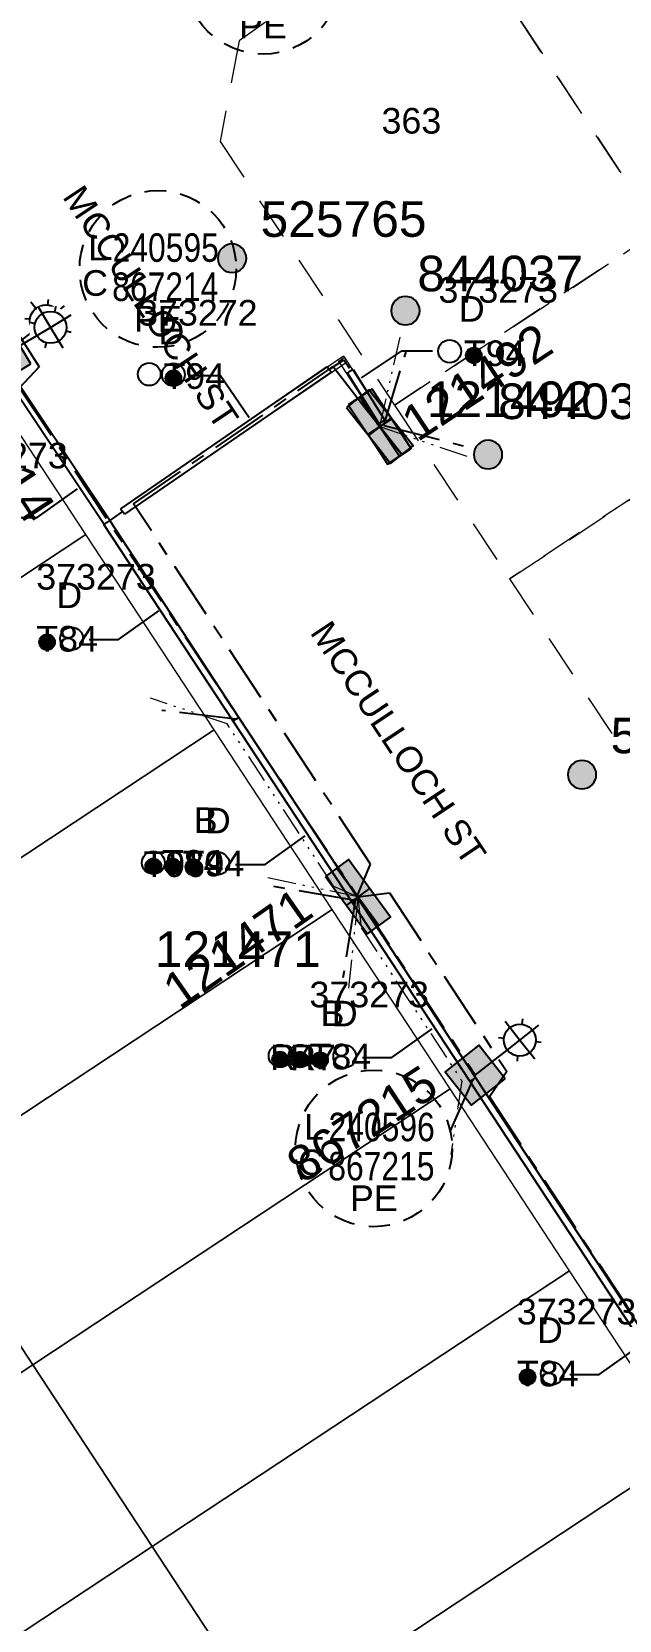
# Model space of a CAD drawing. Header units: metres. Extents: x 302829 to 303440, y 6270651 to 6271380.
# Drawn here: x 303168.9 to 303210.1, y 6270884.6 to 6270996.1 of the extents above; entities that cross this region are included whole.
import ezdxf
from ezdxf.enums import TextEntityAlignment as Align

# ---------------------------------------------------------------- set-up
doc = ezdxf.new("R2010")
doc.units = ezdxf.units.M
for name, pattern in [('Cable Exist UG', [7, 4, -1, 1, -1]), ('Dash', [5, 3, -2]), ('PHANTOM2', [4.45, 2, -0.5, 0.15, -0.5, 0.15, -0.5, 0.15, -0.5])]:
    doc.linetypes.add(name, pattern=pattern)
doc.layers.get('0').update_dxf_attribs({"color": 6})
for name, color, linetype, lineweight in [('_User Miscellaneous4', 191, 'Continuous', 13), ('_User Miscellaneous5', 151, 'Continuous', 13), ('_User_LV_Exist', 5, 'Continuous', 25), ('_User_SL_Exist', 4, 'Continuous', 25), ('Cadastre Developer_SP_EXT', 96, 'Continuous', 15), ('Cadastre Land Parcels_SP_EXT', 96, 'Continuous', 15), ('Cadastre Roads_SP_EXT', 54, 'Continuous', 15), ('Mains_LV_SL_EXT', 135, 'Continuous', 25)]:
    doc.layers.add(name, color=color, linetype=linetype, lineweight=lineweight)
for name, color, linetype in [('Duct_SP_EXT', 40, 'Continuous'), ('Equip_SP_SL_EXT', 7, 'Continuous'), ('Notes_SL_MISC', 4, 'Continuous'), ('SupportsOH_SP_TR_HV_LV_SL_EXT', 7, 'Continuous'), ('SupportsUG_SP_LV_EXT', 7, 'Continuous'), ('SupportsUG_SP_LV_SL_EXT', 7, 'Continuous'), ('Trench_SP_EXT', 7, 'Continuous')]:
    doc.layers.add(name, color=color, linetype=linetype)
doc.styles.add('COLUMN_LABEL', font='arial.ttf', dxfattribs={"height": 2})
doc.styles.add('iecARIAL', font='arial.ttf', dxfattribs={"height": 2})
doc.styles.add('POLE_LABEL', font='arial.ttf', dxfattribs={"height": 2})
doc.styles.add('SL_LABEL', font='arial.ttf', dxfattribs={"height": 2})
doc.styles.get("Standard").update_dxf_attribs({"font": 'arial.ttf'})

# ---------------------------------------------------------------- blocks, each defined once
blk = doc.blocks.new('COLUMN_EXT')
blk.add_hatch(color=256).paths.add_polyline_path([(1.5, -1.5), (1.5, 1.5), (-1.5, 1.5), (-1.5, -1.5)])
blk.add_lwpolyline([(1.5, 1.5), (-1.5, 1.5), (-1.5, -1.5), (1.5, -1.5)], close=True)
at = {"flags": 1}
blk.add_attdef('Z', (-1.81, 2.35), '', height=0.2, rotation=180, dxfattribs=at)
at = {"flags": 9}
for tag, p in [('STREETNAME', (-1.81, 1.6)), ('LOCATION', (-1.81, 1.4)), ('SUBURB', (-1.81, 1.8)), ('LEGEND', (-1.81, 1.2)), ('NOTES', (-1.81, 2)), ('COLUMN_TYPE', (-1.81, 0.4)), ('OWNED_BY', (-1.81, 0.6)), ('USAGE', (-1.81, 1)), ('STATE', (-1.81, 0.8))]:
    blk.add_attdef(tag, text='', height=0.2, rotation=180, dxfattribs=at).set_placement(p, align=Align.MIDDLE_LEFT)
for tag, style, p in [('STRUCTURE_PLANT_NUMBER', 'POLE_LABEL', (-1.81, -0.03)), ('STREET_CODE', 'COLUMN_LABEL', (-1.81, 0.2))]:
    blk.add_attdef(tag, text='', height=0.2, rotation=180, dxfattribs=dict(at, style=style)).set_placement(p, align=Align.MIDDLE_LEFT)
at = {"style": 'COLUMN_LABEL', "width": 0.9, "flags": 8}
blk.add_attdef('ASSET_NUM', text='', height=2, rotation=270, dxfattribs=at).set_placement((2, -4), align=Align.MIDDLE_LEFT)
blk = doc.blocks.new('PILLAR_EXT')
blk.add_hatch(color=256).paths.add_polyline_path([(-2.5, 1), (-2.5, -1), (2.5, -1), (2.5, 1)])
for p, q in [((-2.5, 0), (2.5, 0)), ((0, 1), (0, -1))]:
    blk.add_line(p, q)
at = {"ltscale": 10}
blk.add_line((2.5, 0), (-2.5, 0), dxfattribs=at)
blk.add_lwpolyline([(-2.5, -1), (-1.25, -1), (1.25, -1), (2.5, -1), (2.5, 1), (-2.5, 1)], close=True)
at = {"width": 0.9, "flags": 8}
blk.add_attdef('ASSET_NUM', text='', height=2, rotation=90, dxfattribs=at).set_placement((-2, 4), align=Align.MIDDLE_LEFT)
for tag, p, flags in [('OWNED_BY', (0, -0.2), 9), ('STATE', (0, -0.4), 9), ('SUPPORT_TYPE', (0, -0.6), 9), ('USAGE', (0, -0.8), 9), ('LEGEND', (0, -1), 9), ('LOCATION', (0, -1.2), 9), ('STREETNAME', (0, -1.8), 9), ('SUBURB', (0, -2), 1), ('NOTES', (0, -1.4), 9), ('PARENT', (0, -1.6), 9)]:
    blk.add_attdef(tag, p, '', height=0.2, dxfattribs=dict(flags=flags))
blk = doc.blocks.new('*U358')
blk.add_hatch(color=256).paths.add_polyline_path([(-2.57, 0.81), (-2.42, -1.18), (2.57, -0.81), (2.42, 1.18)])
for p, q in [((-2.49, -0.19), (2.49, 0.19)), ((-0.07, 1), (0.07, -1))]:
    blk.add_line(p, q)
at = {"ltscale": 10}
blk.add_line((2.49, 0.19), (-2.49, -0.19), dxfattribs=at)
blk.add_lwpolyline([(-2.42, -1.18), (-1.17, -1.09), (1.32, -0.9), (2.57, -0.81), (2.42, 1.18), (-2.57, 0.81)], close=True)
at = {"width": 0.9, "flags": 8}
blk.add_attdef('ASSET_NUM', text='', height=2, rotation=90, dxfattribs=at).set_placement((-2, 4), align=Align.MIDDLE_LEFT)
for tag, p, flags in [('OWNED_BY', (0, -0.2), 9), ('STATE', (0, -0.4), 9), ('SUPPORT_TYPE', (0, -0.6), 9), ('USAGE', (0, -0.8), 9), ('LEGEND', (0, -1), 9), ('LOCATION', (0, -1.2), 9), ('STREETNAME', (0, -1.8), 9), ('SUBURB', (0, -2), 1), ('NOTES', (0, -1.4), 9), ('PARENT', (0, -1.6), 9)]:
    blk.add_attdef(tag, p, '', height=0.2, dxfattribs=dict(flags=flags))
blk = doc.blocks.new('DUCT_EXT')
blk.add_circle((0, 0.8), 0.8)
at = {"flags": 1}
blk.add_attdef('Z', (0, 0), '', height=0.2, dxfattribs=at)
at = {"flags": 9}
for tag, p in [('DUCT_CODE', (0, 0)), ('XSECT_TYPE', (0, -0.2)), ('STATE', (0, -0.6)), ('FB_REFERENCE', (0, -0.4)), ('NOTES', (0, -0.8))]:
    blk.add_attdef(tag, text='', height=0.2, dxfattribs=at).set_placement(p, align=Align.MIDDLE_LEFT)
blk = doc.blocks.new('*U265')
at = {"width": 0.9}
blk.add_attdef('LNUMBER', text='', height=1, rotation=38.7658, dxfattribs=at).set_placement((6.08, 3.6), align=Align.MIDDLE_LEFT)
at = {"flags": 9}
for tag, p in [('LRATECODE', (-7.4, 0)), ('LOUTREACHVOCAB', (-7.2, 0)), ('LOUTREACH', (-7, 0)), ('LANTNUMBER', (-6.6, 0)), ('LNEW', (-6.4, 0)), ('LMASTVOCAB', (-6.2, 0)), ('LMAST', (-6, 0)), ('LLAMPVOCAB', (-5.8, 0)), ('LLAMP', (-5.6, 0)), ('LEXIST', (-5.4, 0)), ('LCHARGE3PERCENT', (-5.2, 0)), ('LCHARGE3', (-5, 0)), ('LCHARGE2PERCENT', (-4.8, 0)), ('LCHARGE2', (-4.6, 0)), ('LCHARGE1PERCENT', (-4.4, 0)), ('LCHARGE1', (-4.2, 0)), ('LCATEGORY', (-4, 0)), ('LBRACKETVOCAB', (-3.8, 0)), ('LBRACKET', (-3.6, 0)), ('LKINGHEIGHT', (-3.4, 0)), ('CREPLACE', (-3.2, 0)), ('CREMOVE', (-3, 0)), ('CNUMBER', (-2.8, 0)), ('CNEW', (-2.6, 0)), ('CEXIST', (-2.4, 0)), ('USAGE', (-2.2, 0)), ('STATE', (-2, 0)), ('OWNED_BY', (-1.8, 0)), ('ORIENTATION', (-1.6, 0)), ('OPERATING_VOLTAGE', (-1.4, 0)), ('NO_PHASES', (-1.2, 0)), ('LANTERN_TYPE', (-1, 0)), ('LANTERN_PURPOSE', (-0.8, 0)), ('CONTROL_TYPE', (-0.6, 0)), ('CONSTRUCTED_VOLTAGE', (-0.4, 0))]:
    blk.add_attdef(tag, text='', height=0.001, rotation=270, dxfattribs=at).set_placement(p, align=Align.MIDDLE_LEFT)
at = {"style": 'SL_LABEL', "flags": 9}
blk.add_attdef('STREET_CODE', text='', height=0.001, rotation=270, dxfattribs=at).set_placement((0, 0), align=Align.MIDDLE_LEFT)
at = {"flags": 1}
blk.add_attdef('Z', (0, 0), '', height=0.001, rotation=270, dxfattribs=at)
at = {"flags": 9}
for tag, p in [('LREMOVE', (0, -7.6)), ('LREPLACE', (0, -7.8)), ('LTYPE', (0, -8)), ('LTYPEVOCAB', (0, -8.2)), ('LEGEND', (0, -8.4)), ('SUBURB', (0, -8.6)), ('STREETNAME', (0, -8.8)), ('LOCATION', (0, -9)), ('NOTES', (0, -9.2)), ('MAINTAINED_BY', (0, -9.86))]:
    blk.add_attdef(tag, text='', height=0.001, dxfattribs=at).set_placement(p, align=Align.MIDDLE_LEFT)
blk.add_attdef('OPERATED_BY', (0, -9.61), '', height=0.001, dxfattribs=at)
blk.add_wipeout([(4.43, 3.56), (4.61, 2.34), (4.18, 1.19), (2.96, 1.01), (1.8, 1.45), (1.63, 2.67), (2.06, 3.82), (3.28, 4)])
for p, q in [((2.06, 3.82), (3.12, 2.5)), ((3.12, 2.5), (4.43, 3.56)), ((3.28, 4), (3.24, 3.62)), ((0, 0), (3.12, 2.5)), ((1.63, 2.67), (2, 2.63)), ((3.12, 2.5), (4.18, 1.19)), ((4.61, 2.34), (4.24, 2.38)), ((2.96, 1.01), (3, 1.39))]:
    blk.add_line(p, q)
blk.add_circle((3.12, 2.5), 1.12)
blk = doc.blocks.new('*U268')
at = {"width": 0.9}
blk.add_attdef('LNUMBER', text='', height=1, rotation=38.2007, dxfattribs=at).set_placement((6.12, 3.54), align=Align.MIDDLE_LEFT)
at = {"flags": 9}
for tag, p in [('LRATECODE', (-7.4, 0)), ('LOUTREACHVOCAB', (-7.2, 0)), ('LOUTREACH', (-7, 0)), ('LANTNUMBER', (-6.6, 0)), ('LNEW', (-6.4, 0)), ('LMASTVOCAB', (-6.2, 0)), ('LMAST', (-6, 0)), ('LLAMPVOCAB', (-5.8, 0)), ('LLAMP', (-5.6, 0)), ('LEXIST', (-5.4, 0)), ('LCHARGE3PERCENT', (-5.2, 0)), ('LCHARGE3', (-5, 0)), ('LCHARGE2PERCENT', (-4.8, 0)), ('LCHARGE2', (-4.6, 0)), ('LCHARGE1PERCENT', (-4.4, 0)), ('LCHARGE1', (-4.2, 0)), ('LCATEGORY', (-4, 0)), ('LBRACKETVOCAB', (-3.8, 0)), ('LBRACKET', (-3.6, 0)), ('LKINGHEIGHT', (-3.4, 0)), ('CREPLACE', (-3.2, 0)), ('CREMOVE', (-3, 0)), ('CNUMBER', (-2.8, 0)), ('CNEW', (-2.6, 0)), ('CEXIST', (-2.4, 0)), ('USAGE', (-2.2, 0)), ('STATE', (-2, 0)), ('OWNED_BY', (-1.8, 0)), ('ORIENTATION', (-1.6, 0)), ('OPERATING_VOLTAGE', (-1.4, 0)), ('NO_PHASES', (-1.2, 0)), ('LANTERN_TYPE', (-1, 0)), ('LANTERN_PURPOSE', (-0.8, 0)), ('CONTROL_TYPE', (-0.6, 0)), ('CONSTRUCTED_VOLTAGE', (-0.4, 0))]:
    blk.add_attdef(tag, text='', height=0.001, rotation=270, dxfattribs=at).set_placement(p, align=Align.MIDDLE_LEFT)
at = {"style": 'SL_LABEL', "flags": 9}
blk.add_attdef('STREET_CODE', text='', height=0.001, rotation=270, dxfattribs=at).set_placement((0, 0), align=Align.MIDDLE_LEFT)
at = {"flags": 1}
blk.add_attdef('Z', (0, 0), '', height=0.001, rotation=270, dxfattribs=at)
at = {"flags": 9}
for tag, p in [('LREMOVE', (0, -7.6)), ('LREPLACE', (0, -7.8)), ('LTYPE', (0, -8)), ('LTYPEVOCAB', (0, -8.2)), ('LEGEND', (0, -8.4)), ('SUBURB', (0, -8.6)), ('STREETNAME', (0, -8.8)), ('LOCATION', (0, -9)), ('NOTES', (0, -9.2)), ('MAINTAINED_BY', (0, -9.86))]:
    blk.add_attdef(tag, text='', height=0.001, dxfattribs=at).set_placement(p, align=Align.MIDDLE_LEFT)
blk.add_attdef('OPERATED_BY', (0, -9.61), '', height=0.001, dxfattribs=at)
blk.add_wipeout([(4.47, 3.52), (4.63, 2.3), (4.19, 1.15), (2.97, 0.98), (1.82, 1.43), (1.65, 2.65), (2.1, 3.8), (3.32, 3.96)])
for p, q in [((2.1, 3.8), (3.14, 2.47)), ((3.14, 2.47), (4.47, 3.52)), ((3.32, 3.96), (3.28, 3.59)), ((0, 0), (3.14, 2.47)), ((1.65, 2.65), (2.03, 2.61)), ((3.14, 2.47), (4.19, 1.15)), ((4.63, 2.3), (4.26, 2.34)), ((2.97, 0.98), (3.01, 1.36))]:
    blk.add_line(p, q)
blk.add_circle((3.14, 2.47), 1.12)
blk = doc.blocks.new('POLE_EXT')
blk.add_hatch(color=256).paths.add_polyline_path([(-1, 0, 1), (1, 0, 1)])
blk.add_lwpolyline([(-1, 0, 1), (1, 0, 1)], format="xyb", close=True)
at = {"flags": 8}
blk.add_attdef('pNumber', text='', height=2, dxfattribs=at).set_placement((2.5, 2.5), align=Align.MIDDLE_CENTER)
at = {"style": 'POLE_LABEL', "flags": 9}
for tag, p in [('STRUCTURE_PLANT_NUMBER', (1.35, 0.03)), ('STREET_CODE', (1.35, -0.2))]:
    blk.add_attdef(tag, text='', height=0.2, dxfattribs=at).set_placement(p, align=Align.MIDDLE_LEFT)
at = {"flags": 9}
for tag, p in [('OWNED_BY', (1.35, -0.4)), ('SPECIAL_USE', (1.35, -0.8)), ('STATE', (1.35, -1)), ('PARENT', (1.35, -0.6)), ('USAGE', (1.35, -1.2)), ('cLV', (1.35, -1.4)), ('hDepth', (1.35, -1.6)), ('hDia', (1.35, -1.8)), ('cHV', (1.35, -2)), ('LBRACKET', (1.35, -2.2)), ('cLinedev', (1.35, -3.4)), ('LExisting', (1.35, -2.4)), ('LANTNUMBER', (1.35, -2.6)), ('LOther', (1.35, -2.8)), ('LRemove', (1.35, -3)), ('LEGEND', (1.35, -3.2)), ('pExisting', (1.35, -3.8)), ('pFooting', (1.35, -4.4)), ('LOCATION', (1.35, -3.6)), ('PFNUMBER', (1.35, -4)), ('NEWPFNUMBER', (1.35, -4.2)), ('pNew', (1.35, -4.6)), ('pRelocate', (1.35, -5)), ('pRemove', (1.35, -5.2)), ('pReplace', (1.35, -5.4)), ('pStay', (1.35, -5.6)), ('pType', (1.35, -5.8)), ('cspan', (1.35, -6)), ('STREETNAME', (1.35, -6.2)), ('SUBURB', (1.35, -6.4)), ('NOTES', (1.35, -6.6)), ('OPERATED_BY', (1.36, -7.01)), ('MAINTAINED_BY', (1.36, -6.81))]:
    blk.add_attdef(tag, text='', height=0.2, dxfattribs=at).set_placement(p, align=Align.MIDDLE_LEFT)
at = {"flags": 1}
blk.add_attdef('Z', (1.35, -7.33), '', height=0.2, dxfattribs=at)
blk = doc.blocks.new('*U357')
blk.add_hatch(color=256).paths.add_polyline_path([(-1, 0, 1), (1, 0, 1)])
blk.add_lwpolyline([(-1, 0, 1), (1, 0, 1)], format="xyb", close=True)
at = {"flags": 8}
blk.add_attdef('pNumber', text='', height=2, dxfattribs=at).set_placement((-1.12, 4.48), align=Align.MIDDLE_CENTER)
at = {"style": 'POLE_LABEL', "flags": 9}
for tag, p in [('STRUCTURE_PLANT_NUMBER', (-2.26, 2.01)), ('STREET_CODE', (-2.26, 1.78))]:
    blk.add_attdef(tag, text='', height=0.2, dxfattribs=at).set_placement(p, align=Align.MIDDLE_LEFT)
at = {"flags": 9}
for tag, p in [('OWNED_BY', (-2.26, 1.58)), ('SPECIAL_USE', (-2.26, 1.18)), ('PARENT', (-2.26, 1.38)), ('STATE', (-2.26, 0.98)), ('cLV', (-2.26, 0.58)), ('cHV', (-2.26, -0.02)), ('USAGE', (-2.26, 0.78)), ('hDepth', (-2.26, 0.38)), ('hDia', (-2.26, 0.18)), ('LBRACKET', (-2.26, -0.22)), ('LExisting', (-2.26, -0.42)), ('LANTNUMBER', (-2.26, -0.62)), ('LOther', (-2.26, -0.82)), ('LRemove', (-2.26, -1.02)), ('LEGEND', (-2.26, -1.22)), ('cLinedev', (-2.26, -1.42)), ('LOCATION', (-2.26, -1.62)), ('pExisting', (-2.26, -1.82)), ('PFNUMBER', (-2.26, -2.02)), ('NEWPFNUMBER', (-2.26, -2.22)), ('pFooting', (-2.26, -2.42)), ('pNew', (-2.26, -2.62)), ('pRelocate', (-2.26, -3.02)), ('pRemove', (-2.26, -3.22)), ('pReplace', (-2.26, -3.42)), ('cspan', (-2.26, -4.02)), ('STREETNAME', (-2.26, -4.22)), ('SUBURB', (-2.26, -4.42)), ('pStay', (-2.26, -3.62)), ('pType', (-2.26, -3.82)), ('OPERATED_BY', (-2.26, -5.03)), ('NOTES', (-2.26, -4.62)), ('MAINTAINED_BY', (-2.26, -4.83))]:
    blk.add_attdef(tag, text='', height=0.2, dxfattribs=at).set_placement(p, align=Align.MIDDLE_LEFT)
at = {"flags": 1}
blk.add_attdef('Z', (-2.26, -5.35), '', height=0.2, dxfattribs=at)
blk = doc.blocks.new('*U356')
blk.add_hatch(color=256).paths.add_polyline_path([(-1, 0, 1), (1, 0, 1)])
blk.add_lwpolyline([(-1, 0, 1), (1, 0, 1)], format="xyb", close=True)
at = {"flags": 8}
blk.add_attdef('pNumber', text='', height=2, dxfattribs=at).set_placement((3.06, -2.42), align=Align.MIDDLE_CENTER)
at = {"style": 'POLE_LABEL', "flags": 9}
for tag, p in [('STRUCTURE_PLANT_NUMBER', (1.92, -4.89)), ('STREET_CODE', (1.92, -5.12))]:
    blk.add_attdef(tag, text='', height=0.2, dxfattribs=at).set_placement(p, align=Align.MIDDLE_LEFT)
at = {"flags": 9}
for tag, p in [('OWNED_BY', (1.92, -5.32)), ('PARENT', (1.92, -5.52)), ('SPECIAL_USE', (1.92, -5.72)), ('STATE', (1.92, -5.92)), ('cLV', (1.92, -6.32)), ('hDepth', (1.92, -6.52)), ('hDia', (1.92, -6.72)), ('USAGE', (1.92, -6.12)), ('cHV', (1.92, -6.92)), ('LBRACKET', (1.92, -7.12)), ('LExisting', (1.92, -7.32)), ('LANTNUMBER', (1.92, -7.52)), ('LOther', (1.92, -7.72)), ('cLinedev', (1.92, -8.32)), ('pExisting', (1.92, -8.72)), ('LRemove', (1.92, -7.92)), ('LEGEND', (1.92, -8.12)), ('LOCATION', (1.92, -8.52)), ('PFNUMBER', (1.92, -8.92)), ('pFooting', (1.92, -9.32)), ('pNew', (1.92, -9.52)), ('pRelocate', (1.92, -9.92)), ('pRemove', (1.92, -10.12)), ('NEWPFNUMBER', (1.92, -9.12)), ('pReplace', (1.92, -10.32)), ('pStay', (1.92, -10.52)), ('pType', (1.92, -10.72)), ('cspan', (1.92, -10.92)), ('STREETNAME', (1.92, -11.12)), ('SUBURB', (1.92, -11.32)), ('OPERATED_BY', (1.92, -11.93)), ('NOTES', (1.92, -11.52)), ('MAINTAINED_BY', (1.92, -11.73))]:
    blk.add_attdef(tag, text='', height=0.2, dxfattribs=at).set_placement(p, align=Align.MIDDLE_LEFT)
at = {"flags": 1}
blk.add_attdef('Z', (1.92, -12.25), '', height=0.2, dxfattribs=at)
blk = doc.blocks.new('CABLE_LARGE_EXT')
h = blk.add_hatch(color=256)
edge = h.paths.add_edge_path()
edge.add_arc((0, 0.55), 0.55, 0, 360)
blk.add_circle((0, 0.55), 0.55)
at = {"flags": 1}
blk.add_attdef('Z', (0, 0), '', height=0.2, dxfattribs=at)
at = {"flags": 9}
for tag, p in [('COND_CODE', (0, 0)), ('STATE', (0, -0.4)), ('XSECT_SIZE', (0, -0.6)), ('FB_REFERENCE', (0, -0.2)), ('NOTES', (0, -0.8))]:
    blk.add_attdef(tag, text='', height=0.2, dxfattribs=at).set_placement(p, align=Align.MIDDLE_LEFT)
blk = doc.blocks.new('*U256')
at = {"width": 0.9}
blk.add_attdef('LNUMBER', text='', height=1, rotation=30.7402, dxfattribs=at).set_placement((6.53, 2.72), align=Align.MIDDLE_LEFT)
at = {"flags": 9}
for tag, p in [('LRATECODE', (-7.4, 0)), ('LOUTREACHVOCAB', (-7.2, 0)), ('LOUTREACH', (-7, 0)), ('LANTNUMBER', (-6.6, 0)), ('LNEW', (-6.4, 0)), ('LMASTVOCAB', (-6.2, 0)), ('LMAST', (-6, 0)), ('LLAMPVOCAB', (-5.8, 0)), ('LLAMP', (-5.6, 0)), ('LEXIST', (-5.4, 0)), ('LCHARGE3PERCENT', (-5.2, 0)), ('LCHARGE3', (-5, 0)), ('LCHARGE2PERCENT', (-4.8, 0)), ('LCHARGE2', (-4.6, 0)), ('LCHARGE1PERCENT', (-4.4, 0)), ('LCHARGE1', (-4.2, 0)), ('LCATEGORY', (-4, 0)), ('LBRACKETVOCAB', (-3.8, 0)), ('LBRACKET', (-3.6, 0)), ('LKINGHEIGHT', (-3.4, 0)), ('CREPLACE', (-3.2, 0)), ('CREMOVE', (-3, 0)), ('CNUMBER', (-2.8, 0)), ('CNEW', (-2.6, 0)), ('CEXIST', (-2.4, 0)), ('USAGE', (-2.2, 0)), ('STATE', (-2, 0)), ('OWNED_BY', (-1.8, 0)), ('ORIENTATION', (-1.6, 0)), ('OPERATING_VOLTAGE', (-1.4, 0)), ('NO_PHASES', (-1.2, 0)), ('LANTERN_TYPE', (-1, 0)), ('LANTERN_PURPOSE', (-0.8, 0)), ('CONTROL_TYPE', (-0.6, 0)), ('CONSTRUCTED_VOLTAGE', (-0.4, 0))]:
    blk.add_attdef(tag, text='', height=0.001, rotation=270, dxfattribs=at).set_placement(p, align=Align.MIDDLE_LEFT)
at = {"style": 'SL_LABEL', "flags": 9}
blk.add_attdef('STREET_CODE', text='', height=0.001, rotation=270, dxfattribs=at).set_placement((0, 0), align=Align.MIDDLE_LEFT)
at = {"flags": 1}
blk.add_attdef('Z', (0, 0), '', height=0.001, rotation=270, dxfattribs=at)
at = {"flags": 9}
for tag, p in [('LREMOVE', (0, -7.6)), ('LREPLACE', (0, -7.8)), ('LTYPE', (0, -8)), ('LTYPEVOCAB', (0, -8.2)), ('LEGEND', (0, -8.4)), ('SUBURB', (0, -8.6)), ('STREETNAME', (0, -8.8)), ('LOCATION', (0, -9)), ('NOTES', (0, -9.2)), ('MAINTAINED_BY', (0, -9.86))]:
    blk.add_attdef(tag, text='', height=0.001, dxfattribs=at).set_placement(p, align=Align.MIDDLE_LEFT)
blk.add_attdef('OPERATED_BY', (0, -9.61), '', height=0.001, dxfattribs=at)
blk.add_wipeout([(4.89, 2.91), (4.89, 1.68), (4.3, 0.59), (3.07, 0.59), (1.99, 1.18), (1.98, 2.41), (2.58, 3.49), (3.81, 3.5)])
for p, q in [((2.58, 3.49), (3.44, 2.04)), ((3.81, 3.5), (3.72, 3.13)), ((1.98, 2.41), (2.35, 2.32)), ((3.44, 2.04), (4.89, 2.91)), ((0, 0), (3.44, 2.04)), ((3.44, 2.04), (4.3, 0.59)), ((4.89, 1.68), (4.53, 1.77)), ((3.07, 0.59), (3.16, 0.95))]:
    blk.add_line(p, q)
blk.add_circle((3.44, 2.04), 1.12)
blk = doc.blocks.new('*U270')
at = {"width": 0.9}
blk.add_attdef('LNUMBER', text='', height=1, rotation=38.2022, dxfattribs=at).set_placement((6.12, 3.54), align=Align.MIDDLE_LEFT)
at = {"flags": 9}
for tag, p in [('LRATECODE', (-7.4, 0)), ('LOUTREACHVOCAB', (-7.2, 0)), ('LOUTREACH', (-7, 0)), ('LANTNUMBER', (-6.6, 0)), ('LNEW', (-6.4, 0)), ('LMASTVOCAB', (-6.2, 0)), ('LMAST', (-6, 0)), ('LLAMPVOCAB', (-5.8, 0)), ('LLAMP', (-5.6, 0)), ('LEXIST', (-5.4, 0)), ('LCHARGE3PERCENT', (-5.2, 0)), ('LCHARGE3', (-5, 0)), ('LCHARGE2PERCENT', (-4.8, 0)), ('LCHARGE2', (-4.6, 0)), ('LCHARGE1PERCENT', (-4.4, 0)), ('LCHARGE1', (-4.2, 0)), ('LCATEGORY', (-4, 0)), ('LBRACKETVOCAB', (-3.8, 0)), ('LBRACKET', (-3.6, 0)), ('LKINGHEIGHT', (-3.4, 0)), ('CREPLACE', (-3.2, 0)), ('CREMOVE', (-3, 0)), ('CNUMBER', (-2.8, 0)), ('CNEW', (-2.6, 0)), ('CEXIST', (-2.4, 0)), ('USAGE', (-2.2, 0)), ('STATE', (-2, 0)), ('OWNED_BY', (-1.8, 0)), ('ORIENTATION', (-1.6, 0)), ('OPERATING_VOLTAGE', (-1.4, 0)), ('NO_PHASES', (-1.2, 0)), ('LANTERN_TYPE', (-1, 0)), ('LANTERN_PURPOSE', (-0.8, 0)), ('CONTROL_TYPE', (-0.6, 0)), ('CONSTRUCTED_VOLTAGE', (-0.4, 0))]:
    blk.add_attdef(tag, text='', height=0.001, rotation=270, dxfattribs=at).set_placement(p, align=Align.MIDDLE_LEFT)
at = {"style": 'SL_LABEL', "flags": 9}
blk.add_attdef('STREET_CODE', text='', height=0.001, rotation=270, dxfattribs=at).set_placement((0, 0), align=Align.MIDDLE_LEFT)
at = {"flags": 1}
blk.add_attdef('Z', (0, 0), '', height=0.001, rotation=270, dxfattribs=at)
at = {"flags": 9}
for tag, p in [('LREMOVE', (0, -7.6)), ('LREPLACE', (0, -7.8)), ('LTYPE', (0, -8)), ('LTYPEVOCAB', (0, -8.2)), ('LEGEND', (0, -8.4)), ('SUBURB', (0, -8.6)), ('STREETNAME', (0, -8.8)), ('LOCATION', (0, -9)), ('NOTES', (0, -9.2)), ('MAINTAINED_BY', (0, -9.86))]:
    blk.add_attdef(tag, text='', height=0.001, dxfattribs=at).set_placement(p, align=Align.MIDDLE_LEFT)
blk.add_attdef('OPERATED_BY', (0, -9.61), '', height=0.001, dxfattribs=at)
blk.add_wipeout([(4.47, 3.52), (4.63, 2.3), (4.19, 1.15), (2.97, 0.98), (1.82, 1.43), (1.65, 2.65), (2.1, 3.8), (3.32, 3.96)])
for p, q in [((2.1, 3.8), (3.14, 2.47)), ((3.14, 2.47), (4.47, 3.52)), ((3.32, 3.96), (3.28, 3.59)), ((0, 0), (3.14, 2.47)), ((1.65, 2.65), (2.03, 2.61)), ((3.14, 2.47), (4.19, 1.15)), ((4.63, 2.3), (4.26, 2.34)), ((2.97, 0.98), (3.01, 1.36))]:
    blk.add_line(p, q)
blk.add_circle((3.14, 2.47), 1.12)
blk = doc.blocks.new('*U261')
at = {"linetype": 'Dash', "ltscale": 0.5}
blk.add_circle((0, 0), 5.5, dxfattribs=at)
at = {"char_height": 1.8}
for s, insert, attachment_point in [('L', (-3.5, 1.5), 6), ('C', (-3.5, -1), 6), ('PE', (0, -2.6), 2), ('PE', (0, -2.6), 2)]:
    blk.add_mtext(s, dxfattribs=dict(at, insert=insert, attachment_point=attachment_point))
at = {"width": 0.9}
for tag, p in [('SNUMBER', (-3.25, 1.5)), ('CNUMBER', (-3.25, -1))]:
    blk.add_attdef(tag, text='', height=1.8, dxfattribs=at).set_placement(p, align=Align.MIDDLE_LEFT)
at = {"flags": 1}
blk.add_attdef('Z', (0, 0), '', height=0.2, dxfattribs=at)
blk = doc.blocks.new('*U300')
blk.add_hatch(color=256).paths.add_polyline_path([(-2.63, 0.6), (-2.31, -1.38), (2.63, -0.6), (2.31, 1.38)])
for p, q in [((-2.47, -0.39), (2.47, 0.39)), ((-0.16, 0.99), (0.16, -0.99))]:
    blk.add_line(p, q)
at = {"ltscale": 10}
blk.add_line((2.47, 0.39), (-2.47, -0.39), dxfattribs=at)
blk.add_lwpolyline([(-2.31, -1.38), (-1.08, -1.18), (1.39, -0.79), (2.63, -0.6), (2.31, 1.38), (-2.63, 0.6)], close=True)
at = {"width": 0.9, "flags": 8}
blk.add_attdef('ASSET_NUM', text='', height=2, rotation=90, dxfattribs=at).set_placement((-2, 4), align=Align.MIDDLE_LEFT)
for tag, p, flags in [('OWNED_BY', (0, -0.2), 9), ('STATE', (0, -0.4), 9), ('SUPPORT_TYPE', (0, -0.6), 9), ('USAGE', (0, -0.8), 9), ('LEGEND', (0, -1), 9), ('LOCATION', (0, -1.2), 9), ('STREETNAME', (0, -1.8), 9), ('SUBURB', (0, -2), 1), ('NOTES', (0, -1.4), 9), ('PARENT', (0, -1.6), 9)]:
    blk.add_attdef(tag, p, '', height=0.2, dxfattribs=dict(flags=flags))

msp = doc.modelspace()

# ---------------------------------------------------------------- linework, layer by layer
at = {"layer": '_User Miscellaneous4'}
for p, q in [((303190.75, 6270973.37), (303175.1, 6270962.66)), ((303190.81, 6270973.27), (303190.61, 6270973.14)), ((303190.75, 6270973.37), (303190.88, 6270973.17)), ((303190.81, 6270973.27), (303193.64, 6270968.89)), ((303191.02, 6270972.97), (303175.37, 6270962.27)), ((303190.41, 6270973.01), (303190.61, 6270973.14)), ((303190.41, 6270973.01), (303193.24, 6270968.63)), ((303191.02, 6270972.97), (303190.88, 6270973.17)), ((303193.24, 6270968.63), (303193.44, 6270968.76)), ((303193.64, 6270968.89), (303193.44, 6270968.76)), ((303175.1, 6270962.66), (303175.24, 6270962.46)), ((303175.37, 6270962.27), (303175.24, 6270962.46)), ((303173.93, 6270961.56), (303174.14, 6270961.69)), ((303183.01, 6270947.75), (303173.93, 6270961.56)), ((303173.94, 6270961.55), (303174.14, 6270961.69)), ((303174.34, 6270961.82), (303174.14, 6270961.69)), ((303174.34, 6270961.82), (303174.14, 6270961.69)), ((303183.41, 6270948.01), (303174.34, 6270961.82)), ((303183.01, 6270947.75), (303183.21, 6270947.88)), ((303183.01, 6270947.75), (303183.21, 6270947.88)), ((303191.37, 6270935.03), (303183.01, 6270947.75)), ((303183.41, 6270948.01), (303183.21, 6270947.88)), ((303183.41, 6270948.01), (303183.21, 6270947.88)), ((303191.77, 6270935.29), (303183.41, 6270948.01)), ((303191.77, 6270935.29), (303191.57, 6270935.16)), ((303191.77, 6270935.29), (303191.57, 6270935.16)), ((303191.37, 6270935.03), (303191.57, 6270935.16)), ((303191.37, 6270935.03), (303191.57, 6270935.16))]:
    msp.add_line(p, q, dxfattribs=at)
at = {"layer": '_User Miscellaneous5', "linetype": 'PHANTOM2'}
for points in [[(303193.3, 6270968.42), (303194.78, 6270974.98)], [(303193.3, 6270968.42), (303199.67, 6270966.25)], [(303191.76, 6270935.42), (303190.08, 6270936.15), (303190.08, 6270936.15), (303182.59, 6270947.55), (303177.21, 6270949.36)], [(303191.76, 6270935.42), (303185.17, 6270936.8)], [(303191.76, 6270935.42), (303191.08, 6270928.73)], [(303191.76, 6270935.42), (303191.99, 6270933.25), (303191.99, 6270933.25), (303199.05, 6270922.5), (303198.29, 6270917.33)]]:
    msp.add_lwpolyline(points, dxfattribs=at)
at = {"layer": '_User_LV_Exist', "linetype": 'Cable Exist UG'}
msp.add_lwpolyline([(303191.72, 6270935.47), (303192.65, 6270937.71), (303192.65, 6270937.71), (303176.01, 6270963), (303190.03, 6270972.63), (303190.03, 6270972.63), (303193.39, 6270968.27)], dxfattribs=at)
at = {"layer": 'Cadastre Developer_SP_EXT', "linetype": 'Dash'}
for points in [[(303208.11, 6271012.86), (303197.55, 6271005.43), (303212.9, 6270982.19), (303223.67, 6270989.3), (303208.11, 6271012.86)], [(303197.55, 6271005.43), (303183.42, 6270995.49), (303182.09, 6270988.44), (303194.34, 6270969.93), (303212.9, 6270982.19), (303197.55, 6271005.43)], [(303236.5, 6270980.24), (303228.43, 6270992.45), (303223.67, 6270989.3), (303212.9, 6270982.19), (303194.34, 6270969.93), (303202.41, 6270957.73), (303236.5, 6270980.24)], [(303236.5, 6270980.24), (303202.41, 6270957.73), (303210.48, 6270945.52), (303244.57, 6270968.03), (303236.5, 6270980.24)]]:
    msp.add_lwpolyline(points, close=True, dxfattribs=at)
at = {"layer": 'Cadastre Land Parcels_SP_EXT', "linetype": 'Continuous'}
for points in [[(303172.65, 6270960.86), (303165.13, 6270972.29), (303158.2, 6270973.73), (303139.43, 6270961.28), (303149.66, 6270945.65), (303172.65, 6270960.86)], [(303181.67, 6270947.13), (303172.65, 6270960.86), (303149.66, 6270945.65), (303158.66, 6270931.92), (303181.67, 6270947.13)], [(303189.95, 6270934.53), (303181.67, 6270947.13), (303158.66, 6270931.92), (303152.39, 6270927.77), (303160.67, 6270915.17), (303189.95, 6270934.53)], [(303198.23, 6270921.93), (303189.95, 6270934.53), (303160.67, 6270915.17), (303168.94, 6270902.57), (303198.23, 6270921.93)], [(303206.62, 6270909.17), (303198.23, 6270921.93), (303168.94, 6270902.57), (303177.32, 6270889.81), (303206.62, 6270909.17)], [(303168.94, 6270902.57), (303160.67, 6270915.17), (303131.43, 6270895.82), (303139.68, 6270883.23), (303168.94, 6270902.57)], [(303214.89, 6270896.57), (303206.62, 6270909.17), (303177.32, 6270889.81), (303185.6, 6270877.21), (303214.89, 6270896.57)], [(303177.32, 6270889.81), (303168.94, 6270902.57), (303139.68, 6270883.23), (303148.05, 6270870.46), (303177.32, 6270889.81)], [(303223.17, 6270883.97), (303217.85, 6270892.08), (303214.89, 6270896.57), (303185.6, 6270877.21), (303193.87, 6270864.61), (303223.17, 6270883.97)], [(303185.6, 6270877.21), (303177.32, 6270889.81), (303148.05, 6270870.46), (303156.33, 6270857.86), (303185.6, 6270877.21)]]:
    msp.add_lwpolyline(points, close=True, dxfattribs=at)
at = {"layer": 'Duct_SP_EXT'}
for p, q in [((303189.61, 6270972.63), (303175.1, 6270962.66)), ((303189.88, 6270972.24), (303175.37, 6270962.27)), ((303189.61, 6270972.63), (303189.74, 6270972.43)), ((303189.88, 6270972.24), (303189.74, 6270972.43)), ((303191.03, 6270972.18), (303191.23, 6270972.31)), ((303191.03, 6270972.18), (303193.24, 6270968.63)), ((303191.44, 6270972.43), (303191.23, 6270972.31)), ((303191.44, 6270972.43), (303193.64, 6270968.89)), ((303193.24, 6270968.63), (303193.44, 6270968.76)), ((303193.64, 6270968.89), (303193.44, 6270968.76)), ((303175.1, 6270962.66), (303175.24, 6270962.46)), ((303175.37, 6270962.27), (303175.24, 6270962.46)), ((303173.93, 6270961.56), (303174.14, 6270961.69)), ((303183.01, 6270947.75), (303173.93, 6270961.56)), ((303173.94, 6270961.55), (303174.14, 6270961.69)), ((303174.34, 6270961.82), (303174.14, 6270961.69)), ((303174.34, 6270961.82), (303174.14, 6270961.69)), ((303183.41, 6270948.01), (303174.34, 6270961.82)), ((303183.01, 6270947.75), (303183.21, 6270947.88)), ((303183.01, 6270947.75), (303183.21, 6270947.88)), ((303191.37, 6270935.03), (303183.01, 6270947.75)), ((303183.41, 6270948.01), (303183.21, 6270947.88)), ((303183.41, 6270948.01), (303183.21, 6270947.88)), ((303191.77, 6270935.29), (303183.41, 6270948.01)), ((303191.77, 6270935.29), (303191.57, 6270935.16)), ((303191.77, 6270935.29), (303191.57, 6270935.16)), ((303191.37, 6270935.03), (303191.57, 6270935.16)), ((303191.37, 6270935.03), (303191.57, 6270935.16))]:
    msp.add_line(p, q, dxfattribs=at)
for points in [[(303197.01, 6270973.72), (303194.79, 6270973.72), (303192, 6270971.84)], [(303180.06, 6270972), (303182.11, 6270972), (303184.12, 6270969.05)], [(303167.19, 6270962.04), (303169.24, 6270962.04), (303172.07, 6270964.05)], [(303172.9, 6270953.47), (303174.96, 6270953.47), (303177.79, 6270955.48)], [(303183.18, 6270937.69), (303185.24, 6270937.69), (303188.07, 6270939.7)], [(303192.08, 6270924.14), (303194.14, 6270924.14), (303196.97, 6270926.15)], [(303206.64, 6270901.89), (303208.7, 6270901.89), (303211.53, 6270903.9)]]:
    msp.add_lwpolyline(points, dxfattribs=at)
at = {"layer": 'Trench_SP_EXT', "linetype": 'Cable Exist UG'}
for points in [[(303193.59, 6270968.51), (303195.14, 6270973.69)], [(303189.74, 6270972.43), (303190.77, 6270973.12), (303191.17, 6270972.52)], [(303193.59, 6270968.51), (303199.16, 6270967.07)], [(303175.24, 6270962.46), (303174.14, 6270961.69)], [(303183.21, 6270947.88), (303177.99, 6270948.49)], [(303191.57, 6270935.16), (303185.85, 6270936.14)], [(303191.57, 6270935.16), (303190.71, 6270929.72)]]:
    msp.add_lwpolyline(points, dxfattribs=at)

# ---------------------------------------------------------------- block references
at = {"layer": '_User_LV_Exist'}
ref = msp.add_blockref('*U300', (303193.3, 6270968.42), dxfattribs=dict(at, rotation=299.2358099026632))
ref.add_attrib('ASSET_NUM', '121492', dxfattribs={"layer": '0', "height": 2.5, "style": 'iecARIAL'}).set_placement((303196.6, 6270970.34), align=Align.MIDDLE_LEFT)
ref = msp.add_blockref('PILLAR_EXT', (303191.76, 6270935.42), dxfattribs=dict(at, rotation=306.1921799858143))
ref.add_attrib('ASSET_NUM', '121471', dxfattribs={"layer": '0', "height": 2.5, "style": 'iecARIAL'}).set_placement((303189.16, 6270931.74), align=Align.MIDDLE_RIGHT)
at = {"layer": 'Duct_SP_EXT'}
for name, p in [('DUCT_EXT', (303198.2, 6270972.91)), ('CABLE_LARGE_EXT', (303199.9, 6270972.87)), ('DUCT_EXT', (303177.11, 6270971.3)), ('DUCT_EXT', (303178.81, 6270971.27)), ('CABLE_LARGE_EXT', (303178.81, 6270971.27)), ('DUCT_EXT', (303171.66, 6270952.74)), ('CABLE_LARGE_EXT', (303169.94, 6270952.74)), ('DUCT_EXT', (303177.4, 6270937.01)), ('CABLE_LARGE_EXT', (303177.4, 6270937.01)), ('CABLE_LARGE_EXT', (303178.76, 6270937.01)), ('CABLE_LARGE_EXT', (303180.21, 6270936.96)), ('DUCT_EXT', (303181.93, 6270936.96)), ('DUCT_EXT', (303186.3, 6270923.45)), ('CABLE_LARGE_EXT', (303186.3, 6270923.45)), ('DUCT_EXT', (303187.7, 6270923.44)), ('CABLE_LARGE_EXT', (303187.7, 6270923.44)), ('CABLE_LARGE_EXT', (303189.11, 6270923.41)), ('DUCT_EXT', (303190.84, 6270923.41)), ('CABLE_LARGE_EXT', (303203.67, 6270901.16)), ('DUCT_EXT', (303205.4, 6270901.16))]:
    msp.add_blockref(name, p, dxfattribs=at)
at = {"layer": 'Notes_SL_MISC', "ltscale": 10}
ref = msp.add_blockref('*U261', (303185.1, 6271000.07), dxfattribs=at)
ref.add_attrib('SNUMBER', '271316', dxfattribs={"layer": '0', "ltscale": 10, "height": 2, "width": 0.8}).set_placement((303185.65, 6271000.57), align=Align.CENTER)
ref.add_attrib('CNUMBER', '935830', dxfattribs={"ltscale": 10, "height": 2, "width": 0.8}).set_placement((303185.63, 6270999.82), align=Align.TOP_CENTER)
ref = msp.add_blockref('*U261', (303177.72, 6270979.49), dxfattribs=at)
ref.add_attrib('SNUMBER', '240595', dxfattribs={"layer": '0', "ltscale": 10, "height": 2, "width": 0.8}).set_placement((303178.27, 6270979.99), align=Align.CENTER)
ref.add_attrib('CNUMBER', '867214', dxfattribs={"ltscale": 10, "height": 2, "width": 0.8}).set_placement((303178.24, 6270979.24), align=Align.TOP_CENTER)
ref = msp.add_blockref('*U261', (303192.88, 6270917.76), dxfattribs=at)
ref.add_attrib('SNUMBER', '240596', dxfattribs={"layer": '0', "ltscale": 10, "height": 2, "width": 0.8}).set_placement((303193.43, 6270918.26), align=Align.CENTER)
ref.add_attrib('CNUMBER', '867215', dxfattribs={"ltscale": 10, "height": 2, "width": 0.8}).set_placement((303193.41, 6270917.51), align=Align.TOP_CENTER)
at = {"layer": 'SupportsOH_SP_TR_HV_LV_SL_EXT'}
ref = msp.add_blockref('POLE_EXT', (303182.93, 6270980.24), dxfattribs=at)
ref.add_attrib('ASSET_NUM', '525765', dxfattribs={"layer": '0', "height": 2.5, "rotation": 0.0305, "style": 'POLE_LABEL'}).set_placement((303184.93, 6270980.99), align=Align.BOTTOM_LEFT)
ref = msp.add_blockref('*U356', (303195.1, 6270976.56), dxfattribs=at)
ref.add_attrib('ASSET_NUM', '844037', dxfattribs={"layer": '0', "height": 2.5, "style": 'POLE_LABEL'}).set_placement((303195.93, 6270977.17), align=Align.BOTTOM_LEFT)
ref = msp.add_blockref('*U357', (303200.9, 6270966.46), dxfattribs=at)
ref.add_attrib('ASSET_NUM', '844038', dxfattribs={"layer": '0', "height": 2.5, "style": 'POLE_LABEL'}).set_placement((303201.61, 6270970.2), align=Align.MIDDLE_LEFT)
ref = msp.add_blockref('POLE_EXT', (303207.5, 6270943.99), dxfattribs=at)
ref.add_attrib('ASSET_NUM', '525764', dxfattribs={"layer": '0', "height": 2.5, "rotation": 0.0558, "style": 'POLE_LABEL'}).set_placement((303209.5, 6270944.74), align=Align.BOTTOM_LEFT)
at = {"layer": 'SupportsUG_SP_LV_EXT'}
ref = msp.add_blockref('*U358', (303193.3, 6270968.42), dxfattribs=dict(at, rotation=299.2358099026632))
ref.add_attrib('ASSET_NUM', '121492', dxfattribs={"layer": '0', "height": 2.5, "rotation": 33.4448, "style": 'iecARIAL'}).set_placement((303195.25, 6270968.34), align=Align.MIDDLE_LEFT)
ref = msp.add_blockref('PILLAR_EXT', (303191.76, 6270935.42), dxfattribs=dict(at, rotation=306.1921799858143))
ref.add_attrib('ASSET_NUM', '121471', dxfattribs={"layer": '0', "height": 2.5, "rotation": 34.9359, "style": 'iecARIAL'}).set_placement((303188.08, 6270935.15), align=Align.MIDDLE_RIGHT)
at = {"layer": 'SupportsUG_SP_LV_SL_EXT'}
ref = msp.add_blockref('COLUMN_EXT', (303166.74, 6270973.35), dxfattribs=dict(at, rotation=300.740246352243))
ref.add_attrib('ASSET_NUM', '867214', dxfattribs={"layer": '0', "height": 2.5, "rotation": 303.3122, "style": 'COLUMN_LABEL'}).set_placement((303170.65, 6270962.79), align=Align.TOP_RIGHT)
ref = msp.add_blockref('COLUMN_EXT', (303199.99, 6270922.89), dxfattribs=dict(at, rotation=308.2007007466457))
ref.add_attrib('ASSET_NUM', '867215', dxfattribs={"layer": '0', "height": 2.5, "rotation": 33.4456, "style": 'COLUMN_LABEL'}).set_placement((303196.22, 6270923.73), align=Align.TOP_RIGHT)

# ---------------------------------------------------------------- texts
at = {"layer": '_User_LV_Exist'}
msp.add_text('MCCULLOCH ST', height=1.8, rotation=303.7144, dxfattribs=at).set_placement((303188.35, 6270953.97))
at = {"layer": 'Cadastre Developer_SP_EXT'}
msp.add_text('363', height=1.8, dxfattribs=at).set_placement((303193.42, 6270988.99))
at = {"layer": 'Duct_SP_EXT'}
for s, p in [('373273', (303197.42, 6270977.12)), ('373272', (303176.33, 6270975.51)), ('D', (303198.85, 6270975.79)), ('D', (303177.76, 6270974.19)), ('T94', (303199.2, 6270972.67)), ('T94', (303178.11, 6270971.07)), ('373273', (303163, 6270965.49)), ('373273', (303169.18, 6270956.98)), ('D', (303170.59, 6270955.68)), ('T84', (303169.18, 6270952.63)), ('B', (303180.24, 6270939.9)), ('D', (303181.02, 6270939.87)), ('T96', (303176.7, 6270936.81)), ('T84', (303178, 6270936.9)), ('T94', (303179.45, 6270936.85)), ('373273', (303188.36, 6270927.66)), ('B', (303189.14, 6270926.34)), ('D', (303189.93, 6270926.32)), ('R4', (303185.6, 6270923.25)), ('R7', (303187, 6270923.24)), ('T84', (303188.36, 6270923.3)), ('373273', (303202.92, 6270905.4)), ('D', (303204.33, 6270904.1)), ('T84', (303202.92, 6270901.05))]:
    msp.add_text(s, height=1.8, dxfattribs=at).set_placement(p)

# ---------------------------------------------------------------- next in the draw order: block references
at = {"layer": 'Equip_SP_SL_EXT'}
for name, p in [('*U265', (303166.74, 6270973.35)), ('*U268', (303199.99, 6270922.89))]:
    msp.add_blockref(name, p, dxfattribs=at)

# ---------------------------------------------------------------- next in the draw order: linework, layer by layer
at = {"layer": '_User Miscellaneous4'}
for p, q in [((303174.34, 6270961.82), (303166.64, 6270973.34)), ((303173.94, 6270961.55), (303166.25, 6270973.07)), ((303200.02, 6270922.73), (303191.77, 6270935.29)), ((303199.62, 6270922.47), (303191.37, 6270935.03)), ((303199.62, 6270922.47), (303199.82, 6270922.6)), ((303199.62, 6270922.47), (303199.82, 6270922.6)), ((303216.18, 6270897.27), (303199.62, 6270922.47)), ((303200.02, 6270922.73), (303199.82, 6270922.6)), ((303200.02, 6270922.73), (303199.82, 6270922.6)), ((303216.59, 6270897.53), (303200.02, 6270922.73))]:
    msp.add_line(p, q, dxfattribs=at)
at = {"layer": 'Duct_SP_EXT'}
for p, q in [((303174.34, 6270961.82), (303166.64, 6270973.34)), ((303173.94, 6270961.55), (303166.25, 6270973.07)), ((303200.02, 6270922.73), (303191.77, 6270935.29)), ((303199.62, 6270922.47), (303191.37, 6270935.03)), ((303199.62, 6270922.47), (303199.82, 6270922.6)), ((303199.62, 6270922.47), (303199.82, 6270922.6)), ((303216.18, 6270897.27), (303199.62, 6270922.47)), ((303200.02, 6270922.73), (303199.82, 6270922.6)), ((303200.02, 6270922.73), (303199.82, 6270922.6)), ((303216.59, 6270897.53), (303200.02, 6270922.73))]:
    msp.add_line(p, q, dxfattribs=at)
at = {"layer": 'Mains_LV_SL_EXT', "linetype": 'Cable Exist UG'}
msp.add_lwpolyline([(303191.76, 6270935.42), (303199.99, 6270922.89)], dxfattribs=at)
at = {"layer": 'Trench_SP_EXT', "linetype": 'Cable Exist UG'}
msp.add_lwpolyline([(303199.82, 6270922.6), (303198.16, 6270918.8)], dxfattribs=at)

# ---------------------------------------------------------------- next in the draw order: block references
at = {"layer": '_User_SL_Exist', "rotation": 308.2007007466457}
msp.add_blockref('COLUMN_EXT', (303199.99, 6270922.89), dxfattribs=at)

# ---------------------------------------------------------------- next in the draw order: texts
at = {"layer": 'Cadastre Roads_SP_EXT'}
msp.add_text('MCCULLOCH ST', height=1.8, rotation=303.7144, dxfattribs=at).set_placement((303170.97, 6270984.55))

# ---------------------------------------------------------------- next in the draw order: block references
at = {"layer": '_User_SL_Exist'}
for name, p in [('*U256', (303166.74, 6270973.35)), ('*U270', (303199.99, 6270922.89))]:
    msp.add_blockref(name, p, dxfattribs=at)

# ---------------------------------------------------------------- next in the draw order: linework, layer by layer
at = {"layer": '_User_LV_Exist', "linetype": 'Cable Exist UG'}
for points in [[(303138.31, 6270962.96), (303138.43, 6270965.47), (303138.43, 6270965.47), (303157.72, 6270978.32), (303167.64, 6270975.37), (303169.39, 6270972.62), (303168.01, 6270971.15), (303191.72, 6270935.47)], [(303191.76, 6270935.42), (303193.98, 6270935.69), (303193.98, 6270935.69), (303202.21, 6270923.16), (303201, 6270921.37), (303201, 6270921.37), (303219.52, 6270893.17), (303224.88, 6270885.01)]]:
    msp.add_lwpolyline(points, dxfattribs=at)

doc.saveas('drawing.dxf')
